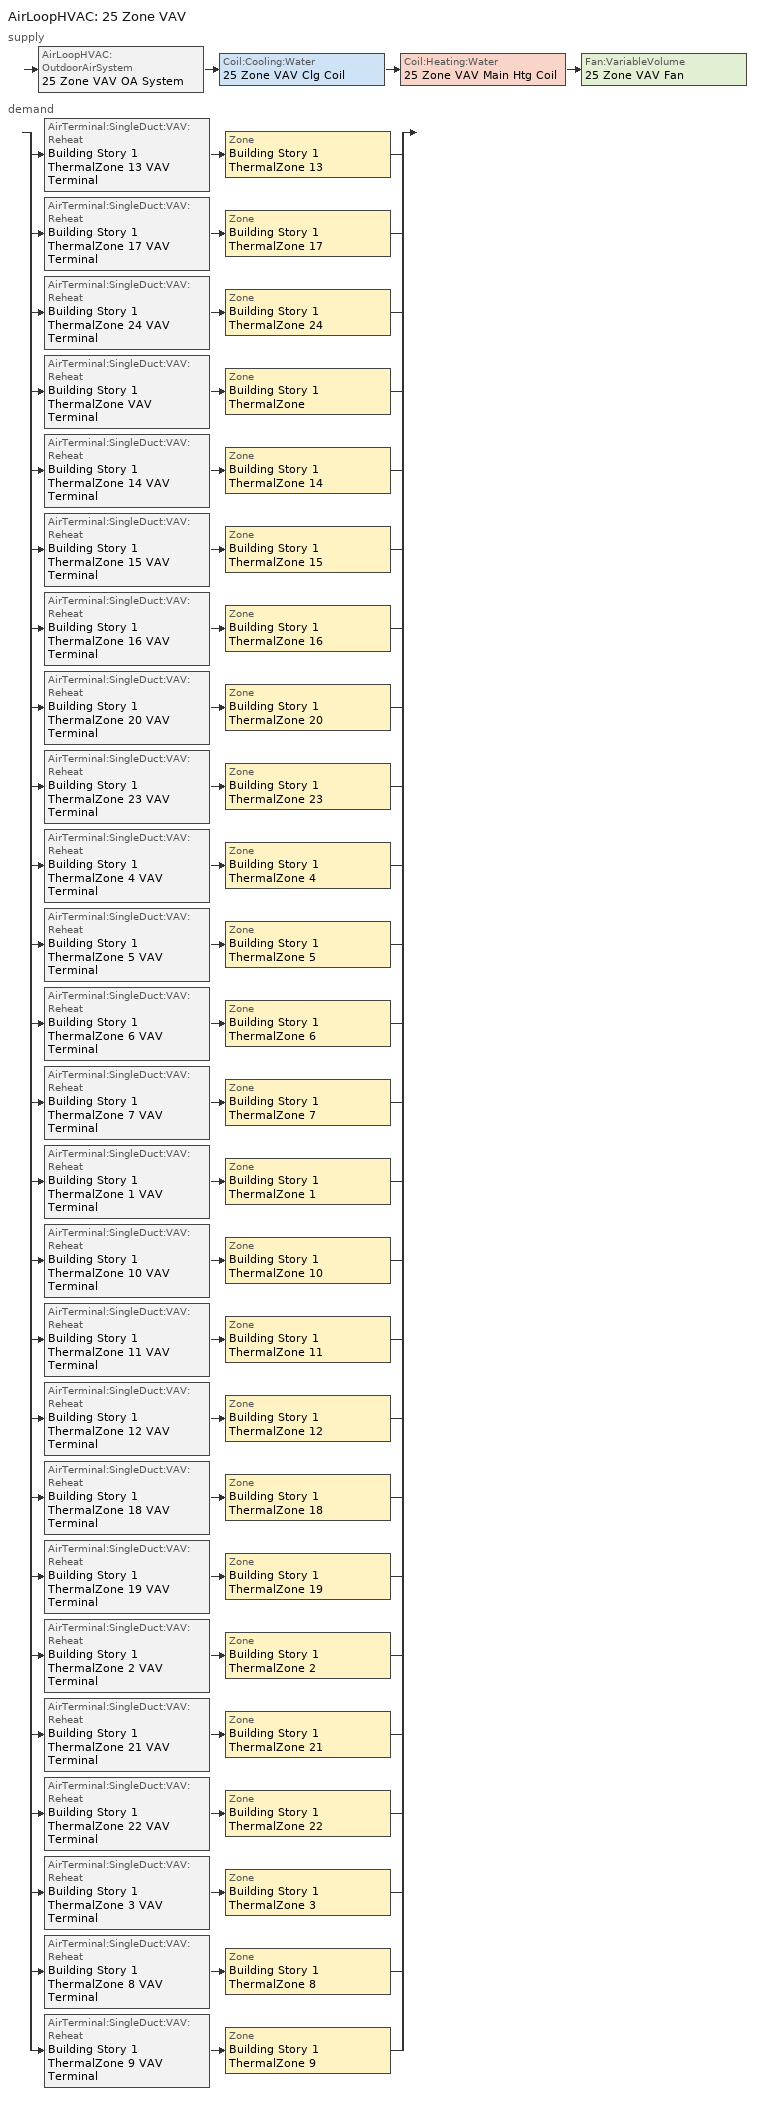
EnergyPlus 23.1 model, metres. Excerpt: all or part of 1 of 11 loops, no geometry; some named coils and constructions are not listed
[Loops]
AirLoopHVAC '25 Zone VAV'
 supply: AirLoopHVAC:OutdoorAirSystem '25 Zone VAV OA System' > Coil:Cooling:Water '25 Zone VAV Clg Coil' > Coil:Heating:Water '25 Zone VAV Main Htg Coil' > Fan:VariableVolume '25 Zone VAV Fan'
 demand: split
  | AirTerminal:SingleDuct:VAV:Reheat 'Building Story 1 ThermalZone 13 VAV Terminal' > Zone 'Building Story 1 ThermalZone 13'
  | AirTerminal:SingleDuct:VAV:Reheat 'Building Story 1 ThermalZone 17 VAV Terminal' > Zone 'Building Story 1 ThermalZone 17'
  | AirTerminal:SingleDuct:VAV:Reheat 'Building Story 1 ThermalZone 24 VAV Terminal' > Zone 'Building Story 1 ThermalZone 24'
  | AirTerminal:SingleDuct:VAV:Reheat 'Building Story 1 ThermalZone VAV Terminal' > Zone 'Building Story 1 ThermalZone'
  | AirTerminal:SingleDuct:VAV:Reheat 'Building Story 1 ThermalZone 14 VAV Terminal' > Zone 'Building Story 1 ThermalZone 14'
  | AirTerminal:SingleDuct:VAV:Reheat 'Building Story 1 ThermalZone 15 VAV Terminal' > Zone 'Building Story 1 ThermalZone 15'
  | AirTerminal:SingleDuct:VAV:Reheat 'Building Story 1 ThermalZone 16 VAV Terminal' > Zone 'Building Story 1 ThermalZone 16'
  | AirTerminal:SingleDuct:VAV:Reheat 'Building Story 1 ThermalZone 20 VAV Terminal' > Zone 'Building Story 1 ThermalZone 20'
  | AirTerminal:SingleDuct:VAV:Reheat 'Building Story 1 ThermalZone 23 VAV Terminal' > Zone 'Building Story 1 ThermalZone 23'
  | AirTerminal:SingleDuct:VAV:Reheat 'Building Story 1 ThermalZone 4 VAV Terminal' > Zone 'Building Story 1 ThermalZone 4'
  | AirTerminal:SingleDuct:VAV:Reheat 'Building Story 1 ThermalZone 5 VAV Terminal' > Zone 'Building Story 1 ThermalZone 5'
  | AirTerminal:SingleDuct:VAV:Reheat 'Building Story 1 ThermalZone 6 VAV Terminal' > Zone 'Building Story 1 ThermalZone 6'
  | AirTerminal:SingleDuct:VAV:Reheat 'Building Story 1 ThermalZone 7 VAV Terminal' > Zone 'Building Story 1 ThermalZone 7'
  | AirTerminal:SingleDuct:VAV:Reheat 'Building Story 1 ThermalZone 1 VAV Terminal' > Zone 'Building Story 1 ThermalZone 1'
  | AirTerminal:SingleDuct:VAV:Reheat 'Building Story 1 ThermalZone 10 VAV Terminal' > Zone 'Building Story 1 ThermalZone 10'
  | AirTerminal:SingleDuct:VAV:Reheat 'Building Story 1 ThermalZone 11 VAV Terminal' > Zone 'Building Story 1 ThermalZone 11'
  | AirTerminal:SingleDuct:VAV:Reheat 'Building Story 1 ThermalZone 12 VAV Terminal' > Zone 'Building Story 1 ThermalZone 12'
  | AirTerminal:SingleDuct:VAV:Reheat 'Building Story 1 ThermalZone 18 VAV Terminal' > Zone 'Building Story 1 ThermalZone 18'
  | AirTerminal:SingleDuct:VAV:Reheat 'Building Story 1 ThermalZone 19 VAV Terminal' > Zone 'Building Story 1 ThermalZone 19'
  | AirTerminal:SingleDuct:VAV:Reheat 'Building Story 1 ThermalZone 2 VAV Terminal' > Zone 'Building Story 1 ThermalZone 2'
  | AirTerminal:SingleDuct:VAV:Reheat 'Building Story 1 ThermalZone 21 VAV Terminal' > Zone 'Building Story 1 ThermalZone 21'
  | AirTerminal:SingleDuct:VAV:Reheat 'Building Story 1 ThermalZone 22 VAV Terminal' > Zone 'Building Story 1 ThermalZone 22'
  | AirTerminal:SingleDuct:VAV:Reheat 'Building Story 1 ThermalZone 3 VAV Terminal' > Zone 'Building Story 1 ThermalZone 3'
  | AirTerminal:SingleDuct:VAV:Reheat 'Building Story 1 ThermalZone 8 VAV Terminal' > Zone 'Building Story 1 ThermalZone 8'
  | AirTerminal:SingleDuct:VAV:Reheat 'Building Story 1 ThermalZone 9 VAV Terminal' > Zone 'Building Story 1 ThermalZone 9'
[InternalMass] Construction=InteriorFurnishings 1
Name | Zone or ZoneList | Space or SpaceList | Surface Area {m2}
Building Story 1 Space 9 SecondarySchool Lobby B  - Story Ground Mass | Building Story 1 ThermalZone 9 | Building Story 1 Space 9 | 4.24417
Building Story 1 Space 10 SecondarySchool Lobby B  - Story Ground Mass | Building Story 1 ThermalZone 10 | Building Story 1 Space 10 | 2.40757
Building Story 1 Space 12 SecondarySchool Lobby B  - Story Ground Mass | Building Story 1 ThermalZone 12 | Building Story 1 Space 12 | 7.55179
Building Story 1 Space 4 SecondarySchool Lobby B  - Story Ground Mass | Building Story 1 ThermalZone 4 | Building Story 1 Space 4 | 4.34623
Building Story 1 Space 14 SecondarySchool Lobby B  - Story Ground Mass | Building Story 1 ThermalZone 14 | Building Story 1 Space 14 | 12.7971
Building Story 1 Space 11 SecondarySchool Lobby B  - Story Ground Mass | Building Story 1 ThermalZone 11 | Building Story 1 Space 11 | 3.47932
Building Story 1 Space 18 SecondarySchool Lobby B  - Story Ground Mass | Building Story 1 ThermalZone 18 | Building Story 1 Space 18 | 1.57443
Building Story 1 Space 3 SecondarySchool Lobby B  - Story Ground Mass | Building Story 1 ThermalZone 3 | Building Story 1 Space 3 | 0.572867
Building Story 1 Space 21 SecondarySchool Lobby B  - Story Ground Mass | Building Story 1 ThermalZone 21 | Building Story 1 Space 21 | 0.827382
Building Story 1 Space 13 SecondarySchool Lobby B  - Story Ground Mass | Building Story 1 ThermalZone 13 | Building Story 1 Space 13 | 0.627083
Building Story 1 Space 2 SecondarySchool Lobby B  - Story Ground Mass | Building Story 1 ThermalZone 2 | Building Story 1 Space 2 | 5.56796
Building Story 1 Space 22 SecondarySchool Lobby B  - Story Ground Mass | Building Story 1 ThermalZone 22 | Building Story 1 Space 22 | 0.763796
Building Story 1 Space SecondarySchool Lobby C  - Story Ground Mass | Building Story 1 ThermalZone | Building Story 1 Space | 46.4458
Building Story 1 Space 5 SecondarySchool Lobby C  - Story Ground Mass | Building Story 1 ThermalZone 5 | Building Story 1 Space 5 | 0.0686977
Building Story 1 Space 6 SecondarySchool Lobby C  - Story Ground Mass | Building Story 1 ThermalZone 6 | Building Story 1 Space 6 | 0.493447
Building Story 1 Space 7 SecondarySchool Lobby C  - Story Ground Mass | Building Story 1 ThermalZone 7 | Building Story 1 Space 7 | 0.482602
Building Story 1 Space 8 SecondarySchool Lobby C  - Story Ground Mass | Building Story 1 ThermalZone 8 | Building Story 1 Space 8 | 0.154126
Building Story 1 Space 9 SecondarySchool Lobby C  - Story Ground Mass | Building Story 1 ThermalZone 9 | Building Story 1 Space 9 | 0.283317
Building Story 1 Space 10 SecondarySchool Lobby C  - Story Ground Mass | Building Story 1 ThermalZone 10 | Building Story 1 Space 10 | 0.160716
Building Story 1 Space 12 SecondarySchool Lobby C  - Story Ground Mass | Building Story 1 ThermalZone 12 | Building Story 1 Space 12 | 0.504115
Building Story 1 Space 4 SecondarySchool Lobby C  - Story Ground Mass | Building Story 1 ThermalZone 4 | Building Story 1 Space 4 | 0.29013
Building Story 1 Space 15 SecondarySchool Lobby C  - Story Ground Mass | Building Story 1 ThermalZone 15 | Building Story 1 Space 15 | 0.398733
Building Story 1 Space 17 SecondarySchool Lobby C  - Story Ground Mass | Building Story 1 ThermalZone 17 | Building Story 1 Space 17 | 0.373536
Building Story 1 Space 23 SecondarySchool Lobby C  - Story Ground Mass | Building Story 1 ThermalZone 23 | Building Story 1 Space 23 | 0.903
Building Story 1 Space 24 SecondarySchool Lobby C  - Story Ground Mass | Building Story 1 ThermalZone 24 | Building Story 1 Space 24 | 1.27772
Building Story 1 Space 1 SecondarySchool Lobby C  - Story Ground Mass | Building Story 1 ThermalZone 1 | Building Story 1 Space 1 | 0.0721033
Building Story 1 Space 16 SecondarySchool Lobby C  - Story Ground Mass | Building Story 1 ThermalZone 16 | Building Story 1 Space 16 | 0.114368
Building Story 1 Space 14 SecondarySchool Lobby C  - Story Ground Mass | Building Story 1 ThermalZone 14 | Building Story 1 Space 14 | 0.854264
Building Story 1 Space 11 SecondarySchool Lobby C  - Story Ground Mass | Building Story 1 ThermalZone 11 | Building Story 1 Space 11 | 0.23226
Building Story 1 Space 20 SecondarySchool Lobby C  - Story Ground Mass | Building Story 1 ThermalZone 20 | Building Story 1 Space 20 | 0.898332
Building Story 1 Space 19 SecondarySchool Lobby C  - Story Ground Mass | Building Story 1 ThermalZone 19 | Building Story 1 Space 19 | 0.0191758
Building Story 1 Space 18 SecondarySchool Lobby C  - Story Ground Mass | Building Story 1 ThermalZone 18 | Building Story 1 Space 18 | 0.1051
Building Story 1 Space 3 SecondarySchool Lobby C  - Story Ground Mass | Building Story 1 ThermalZone 3 | Building Story 1 Space 3 | 0.0382414
Building Story 1 Space 21 SecondarySchool Lobby C  - Story Ground Mass | Building Story 1 ThermalZone 21 | Building Story 1 Space 21 | 0.0552314
Building Story 1 Space 13 SecondarySchool Lobby C  - Story Ground Mass | Building Story 1 ThermalZone 13 | Building Story 1 Space 13 | 0.0418605
Building Story 1 Space 2 SecondarySchool Lobby C  - Story Ground Mass | Building Story 1 ThermalZone 2 | Building Story 1 Space 2 | 0.371686
Building Story 1 Space 22 SecondarySchool Lobby C  - Story Ground Mass | Building Story 1 ThermalZone 22 | Building Story 1 Space 22 | 0.0509867
Building Story 1 Space SecondarySchool Mechanical A  - Story Ground Mass | Building Story 1 ThermalZone | Building Story 1 Space | 75.7457
Building Story 1 Space 5 SecondarySchool Mechanical A  - Story Ground Mass | Building Story 1 ThermalZone 5 | Building Story 1 Space 5 | 0.112035
Building Story 1 Space 6 SecondarySchool Mechanical A  - Story Ground Mass | Building Story 1 ThermalZone 6 | Building Story 1 Space 6 | 0.804734
Building Story 1 Space 7 SecondarySchool Mechanical A  - Story Ground Mass | Building Story 1 ThermalZone 7 | Building Story 1 Space 7 | 0.787048
Building Story 1 Space 8 SecondarySchool Mechanical A  - Story Ground Mass | Building Story 1 ThermalZone 8 | Building Story 1 Space 8 | 0.251354
Building Story 1 Space 9 SecondarySchool Mechanical A  - Story Ground Mass | Building Story 1 ThermalZone 9 | Building Story 1 Space 9 | 0.462044
Building Story 1 Space 10 SecondarySchool Mechanical A  - Story Ground Mass | Building Story 1 ThermalZone 10 | Building Story 1 Space 10 | 0.262102
Building Story 1 Space 12 SecondarySchool Mechanical A  - Story Ground Mass | Building Story 1 ThermalZone 12 | Building Story 1 Space 12 | 0.822131
Building Story 1 Space 4 SecondarySchool Mechanical A  - Story Ground Mass | Building Story 1 ThermalZone 4 | Building Story 1 Space 4 | 0.473156
Building Story 1 Space 15 SecondarySchool Mechanical A  - Story Ground Mass | Building Story 1 ThermalZone 15 | Building Story 1 Space 15 | 0.65027
Building Story 1 Space 17 SecondarySchool Mechanical A  - Story Ground Mass | Building Story 1 ThermalZone 17 | Building Story 1 Space 17 | 0.609178
Building Story 1 Space 23 SecondarySchool Mechanical A  - Story Ground Mass | Building Story 1 ThermalZone 23 | Building Story 1 Space 23 | 1.47265
Building Story 1 Space 24 SecondarySchool Mechanical A  - Story Ground Mass | Building Story 1 ThermalZone 24 | Building Story 1 Space 24 | 2.08376
Building Story 1 Space 1 SecondarySchool Mechanical A  - Story Ground Mass | Building Story 1 ThermalZone 1 | Building Story 1 Space 1 | 0.117589
Building Story 1 Space 16 SecondarySchool Mechanical A  - Story Ground Mass | Building Story 1 ThermalZone 16 | Building Story 1 Space 16 | 0.186516
Building Story 1 Space 14 SecondarySchool Mechanical A  - Story Ground Mass | Building Story 1 ThermalZone 14 | Building Story 1 Space 14 | 1.39317
Building Story 1 Space 11 SecondarySchool Mechanical A  - Story Ground Mass | Building Story 1 ThermalZone 11 | Building Story 1 Space 11 | 0.378779
Building Story 1 Space 20 SecondarySchool Mechanical A  - Story Ground Mass | Building Story 1 ThermalZone 20 | Building Story 1 Space 20 | 1.46504
Building Story 1 Space 19 SecondarySchool Mechanical A  - Story Ground Mass | Building Story 1 ThermalZone 19 | Building Story 1 Space 19 | 0.0312727
Building Story 1 Space 18 SecondarySchool Mechanical A  - Story Ground Mass | Building Story 1 ThermalZone 18 | Building Story 1 Space 18 | 0.171401
Building Story 1 Space 3 SecondarySchool Mechanical A  - Story Ground Mass | Building Story 1 ThermalZone 3 | Building Story 1 Space 3 | 0.0623656
Building Story 1 Space 21 SecondarySchool Mechanical A  - Story Ground Mass | Building Story 1 ThermalZone 21 | Building Story 1 Space 21 | 0.0900736
Building Story 1 Space 13 SecondarySchool Mechanical A  - Story Ground Mass | Building Story 1 ThermalZone 13 | Building Story 1 Space 13 | 0.0682679
Building Story 1 Space 2 SecondarySchool Mechanical A  - Story Ground Mass | Building Story 1 ThermalZone 2 | Building Story 1 Space 2 | 0.60616
Building Story 1 Space 22 SecondarySchool Mechanical A  - Story Ground Mass | Building Story 1 ThermalZone 22 | Building Story 1 Space 22 | 0.0831512
Building Story 1 Space SecondarySchool Mechanical B  - Story Ground Mass | Building Story 1 ThermalZone | Building Story 1 Space | 1134.69
Building Story 1 Space 5 SecondarySchool Mechanical B  - Story Ground Mass | Building Story 1 ThermalZone 5 | Building Story 1 Space 5 | 1.67832
Building Story 1 Space 6 SecondarySchool Mechanical B  - Story Ground Mass | Building Story 1 ThermalZone 6 | Building Story 1 Space 6 | 12.0551
Building Story 1 Space 7 SecondarySchool Mechanical B  - Story Ground Mass | Building Story 1 ThermalZone 7 | Building Story 1 Space 7 | 11.7902
Building Story 1 Space 8 SecondarySchool Mechanical B  - Story Ground Mass | Building Story 1 ThermalZone 8 | Building Story 1 Space 8 | 3.76536
Building Story 1 Space 9 SecondarySchool Mechanical B  - Story Ground Mass | Building Story 1 ThermalZone 9 | Building Story 1 Space 9 | 6.92156
Building Story 1 Space 10 SecondarySchool Mechanical B  - Story Ground Mass | Building Story 1 ThermalZone 10 | Building Story 1 Space 10 | 3.92636
Building Story 1 Space 12 SecondarySchool Mechanical B  - Story Ground Mass | Building Story 1 ThermalZone 12 | Building Story 1 Space 12 | 12.3158
Building Story 1 Space 4 SecondarySchool Mechanical B  - Story Ground Mass | Building Story 1 ThermalZone 4 | Building Story 1 Space 4 | 7.08801
Building Story 1 Space 15 SecondarySchool Mechanical B  - Story Ground Mass | Building Story 1 ThermalZone 15 | Building Story 1 Space 15 | 9.74123
Building Story 1 Space 17 SecondarySchool Mechanical B  - Story Ground Mass | Building Story 1 ThermalZone 17 | Building Story 1 Space 17 | 9.12567
[ZoneControl:Thermostat] Temperature Difference Between Cutout And Setpoint {deltaC}=0
Name | Zone or ZoneList | Control Type Schedule | Control 1
Building Story 1 ThermalZone Thermostat | Building Story 1 ThermalZone | Building Story 1 ThermalZone Thermostat Schedule | Story Ground Blended Space Type Thermostat
Building Story 1 ThermalZone 1 Thermostat | Building Story 1 ThermalZone 1 | Building Story 1 ThermalZone 1 Thermostat Schedule | Story Ground Blended Space Type Thermostat 1
Building Story 1 ThermalZone 10 Thermostat | Building Story 1 ThermalZone 10 | Building Story 1 ThermalZone 10 Thermostat Schedule | Story Ground Blended Space Type Thermostat 2
Building Story 1 ThermalZone 11 Thermostat | Building Story 1 ThermalZone 11 | Building Story 1 ThermalZone 11 Thermostat Schedule | Story Ground Blended Space Type Thermostat 3
Building Story 1 ThermalZone 12 Thermostat | Building Story 1 ThermalZone 12 | Building Story 1 ThermalZone 12 Thermostat Schedule | Story Ground Blended Space Type Thermostat 4
Building Story 1 ThermalZone 13 Thermostat | Building Story 1 ThermalZone 13 | Building Story 1 ThermalZone 13 Thermostat Schedule | Story Ground Blended Space Type Thermostat 5
Building Story 1 ThermalZone 14 Thermostat | Building Story 1 ThermalZone 14 | Building Story 1 ThermalZone 14 Thermostat Schedule | Story Ground Blended Space Type Thermostat 6
Building Story 1 ThermalZone 15 Thermostat | Building Story 1 ThermalZone 15 | Building Story 1 ThermalZone 15 Thermostat Schedule | Story Ground Blended Space Type Thermostat 7
Building Story 1 ThermalZone 16 Thermostat | Building Story 1 ThermalZone 16 | Building Story 1 ThermalZone 16 Thermostat Schedule | Story Ground Blended Space Type Thermostat 8
Building Story 1 ThermalZone 17 Thermostat | Building Story 1 ThermalZone 17 | Building Story 1 ThermalZone 17 Thermostat Schedule | Story Ground Blended Space Type Thermostat 9
Building Story 1 ThermalZone 18 Thermostat | Building Story 1 ThermalZone 18 | Building Story 1 ThermalZone 18 Thermostat Schedule | Story Ground Blended Space Type Thermostat 10
Building Story 1 ThermalZone 19 Thermostat | Building Story 1 ThermalZone 19 | Building Story 1 ThermalZone 19 Thermostat Schedule | Story Ground Blended Space Type Thermostat 11
Building Story 1 ThermalZone 2 Thermostat | Building Story 1 ThermalZone 2 | Building Story 1 ThermalZone 2 Thermostat Schedule | Story Ground Blended Space Type Thermostat 12
Building Story 1 ThermalZone 20 Thermostat | Building Story 1 ThermalZone 20 | Building Story 1 ThermalZone 20 Thermostat Schedule | Story Ground Blended Space Type Thermostat 13
Building Story 1 ThermalZone 21 Thermostat | Building Story 1 ThermalZone 21 | Building Story 1 ThermalZone 21 Thermostat Schedule | Story Ground Blended Space Type Thermostat 14
Building Story 1 ThermalZone 22 Thermostat | Building Story 1 ThermalZone 22 | Building Story 1 ThermalZone 22 Thermostat Schedule | Story Ground Blended Space Type Thermostat 15
Building Story 1 ThermalZone 23 Thermostat | Building Story 1 ThermalZone 23 | Building Story 1 ThermalZone 23 Thermostat Schedule | Story Ground Blended Space Type Thermostat 16
Building Story 1 ThermalZone 24 Thermostat | Building Story 1 ThermalZone 24 | Building Story 1 ThermalZone 24 Thermostat Schedule | Story Ground Blended Space Type Thermostat 17
Building Story 1 ThermalZone 3 Thermostat | Building Story 1 ThermalZone 3 | Building Story 1 ThermalZone 3 Thermostat Schedule | Story Ground Blended Space Type Thermostat 18
Building Story 1 ThermalZone 4 Thermostat | Building Story 1 ThermalZone 4 | Building Story 1 ThermalZone 4 Thermostat Schedule | Story Ground Blended Space Type Thermostat 19
Building Story 1 ThermalZone 5 Thermostat | Building Story 1 ThermalZone 5 | Building Story 1 ThermalZone 5 Thermostat Schedule | Story Ground Blended Space Type Thermostat 20
Building Story 1 ThermalZone 6 Thermostat | Building Story 1 ThermalZone 6 | Building Story 1 ThermalZone 6 Thermostat Schedule | Story Ground Blended Space Type Thermostat 21
Building Story 1 ThermalZone 7 Thermostat | Building Story 1 ThermalZone 7 | Building Story 1 ThermalZone 7 Thermostat Schedule | Story Ground Blended Space Type Thermostat 22
Building Story 1 ThermalZone 8 Thermostat | Building Story 1 ThermalZone 8 | Building Story 1 ThermalZone 8 Thermostat Schedule | Story Ground Blended Space Type Thermostat 23
Building Story 1 ThermalZone 9 Thermostat | Building Story 1 ThermalZone 9 | Building Story 1 ThermalZone 9 Thermostat Schedule | Story Ground Blended Space Type Thermostat 24
[ThermostatSetpoint:DualSetpoint] Heating Setpoint Temperature Schedule=SchoolSecondary HTGSETP_SCH_PSZ_AC; Cooling Setpoint Temperature Schedule=SchoolSecondary CLGSETP_SCH_NO_SETBACK
Story Ground Blended Space Type Thermostat; Story Ground Blended Space Type Thermostat 1; Story Ground Blended Space Type Thermostat 2; Story Ground Blended Space Type Thermostat 3; Story Ground Blended Space Type Thermostat 4; Story Ground Blended Space Type Thermostat 5; Story Ground Blended Space Type Thermostat 6; Story Ground Blended Space Type Thermostat 7; Story Ground Blended Space Type Thermostat 8; Story Ground Blended Space Type Thermostat 9; Story Ground Blended Space Type Thermostat 10; Story Ground Blended Space Type Thermostat 11; Story Ground Blended Space Type Thermostat 12; Story Ground Blended Space Type Thermostat 13; Story Ground Blended Space Type Thermostat 14; Story Ground Blended Space Type Thermostat 15; Story Ground Blended Space Type Thermostat 16; Story Ground Blended Space Type Thermostat 17; Story Ground Blended Space Type Thermostat 18; Story Ground Blended Space Type Thermostat 19; Story Ground Blended Space Type Thermostat 20; Story Ground Blended Space Type Thermostat 21; Story Ground Blended Space Type Thermostat 22; Story Ground Blended Space Type Thermostat 23; Story Ground Blended Space Type Thermostat 24
[AirTerminal:SingleDuct:VAV:Reheat] Availability Schedule=Always On Discrete; Maximum Air Flow Rate {m3/s}=Autosize; Zone Minimum Air Flow Input Method=Constant; Constant Minimum Air Flow Fraction=0.853616; Fixed Minimum Air Flow Rate {m3/s}=0; Maximum Hot Water or Steam Flow Rate {m3/s}=Autosize; Minimum Hot Water or Steam Flow Rate {m3/s}=0; Convergence Tolerance=0.001; Damper Heating Action=ReverseWithLimits; Maximum Flow per Zone Floor Area During Reheat {m3/s-m2}=Autocalculate; Maximum Flow Fraction During Reheat=0.5; Maximum Reheat Air Temperature {C}=40
Name | Reheat Coil
Building Story 1 ThermalZone VAV Terminal | Building Story 1 ThermalZone Reheat Coil
Building Story 1 ThermalZone 1 VAV Terminal | Building Story 1 ThermalZone 1 Reheat Coil
Building Story 1 ThermalZone 10 VAV Terminal | Building Story 1 ThermalZone 10 Reheat Coil
Building Story 1 ThermalZone 11 VAV Terminal | Building Story 1 ThermalZone 11 Reheat Coil
Building Story 1 ThermalZone 12 VAV Terminal | Building Story 1 ThermalZone 12 Reheat Coil
Building Story 1 ThermalZone 13 VAV Terminal | Building Story 1 ThermalZone 13 Reheat Coil
Building Story 1 ThermalZone 14 VAV Terminal | Building Story 1 ThermalZone 14 Reheat Coil
Building Story 1 ThermalZone 15 VAV Terminal | Building Story 1 ThermalZone 15 Reheat Coil
Building Story 1 ThermalZone 16 VAV Terminal | Building Story 1 ThermalZone 16 Reheat Coil
Building Story 1 ThermalZone 17 VAV Terminal | Building Story 1 ThermalZone 17 Reheat Coil
Building Story 1 ThermalZone 18 VAV Terminal | Building Story 1 ThermalZone 18 Reheat Coil
Building Story 1 ThermalZone 19 VAV Terminal | Building Story 1 ThermalZone 19 Reheat Coil
Building Story 1 ThermalZone 2 VAV Terminal | Building Story 1 ThermalZone 2 Reheat Coil
Building Story 1 ThermalZone 20 VAV Terminal | Building Story 1 ThermalZone 20 Reheat Coil
Building Story 1 ThermalZone 21 VAV Terminal | Building Story 1 ThermalZone 21 Reheat Coil
Building Story 1 ThermalZone 22 VAV Terminal | Building Story 1 ThermalZone 22 Reheat Coil
Building Story 1 ThermalZone 23 VAV Terminal | Building Story 1 ThermalZone 23 Reheat Coil
Building Story 1 ThermalZone 24 VAV Terminal | Building Story 1 ThermalZone 24 Reheat Coil
Building Story 1 ThermalZone 3 VAV Terminal | Building Story 1 ThermalZone 3 Reheat Coil
Building Story 1 ThermalZone 4 VAV Terminal | Building Story 1 ThermalZone 4 Reheat Coil
Building Story 1 ThermalZone 5 VAV Terminal | Building Story 1 ThermalZone 5 Reheat Coil
Building Story 1 ThermalZone 6 VAV Terminal | Building Story 1 ThermalZone 6 Reheat Coil
Building Story 1 ThermalZone 7 VAV Terminal | Building Story 1 ThermalZone 7 Reheat Coil
Building Story 1 ThermalZone 8 VAV Terminal | Building Story 1 ThermalZone 8 Reheat Coil
Building Story 1 ThermalZone 9 VAV Terminal | Building Story 1 ThermalZone 9 Reheat Coil
[Coil:Heating:Water]
25 Zone VAV Main Htg Coil: Availability Schedule=Always On Discrete; U-Factor Times Area Value {W/K}=Autosize; Maximum Water Flow Rate {m3/s}=Autosize; Performance Input Method=UFactorTimesAreaAndDesignWaterFlowRate; Rated Capacity {W}=Autosize; Rated Inlet Water Temperature {C}=82.2222; Rated Inlet Air Temperature {C}=7.22222; Rated Outlet Water Temperature {C}=71.1111; Rated Outlet Air Temperature {C}=12.7778; Rated Ratio for Air and Water Convection=0.5
[Zone equipment]
Building Story 1 ThermalZone: Building Story 1 ThermalZone VAV Terminal
Building Story 1 ThermalZone 1: Building Story 1 ThermalZone 1 VAV Terminal
Building Story 1 ThermalZone 10: Building Story 1 ThermalZone 10 VAV Terminal
Building Story 1 ThermalZone 11: Building Story 1 ThermalZone 11 VAV Terminal
Building Story 1 ThermalZone 12: Building Story 1 ThermalZone 12 VAV Terminal
Building Story 1 ThermalZone 13: Building Story 1 ThermalZone 13 VAV Terminal
Building Story 1 ThermalZone 14: Building Story 1 ThermalZone 14 VAV Terminal
Building Story 1 ThermalZone 15: Building Story 1 ThermalZone 15 VAV Terminal
Building Story 1 ThermalZone 16: Building Story 1 ThermalZone 16 VAV Terminal
Building Story 1 ThermalZone 17: Building Story 1 ThermalZone 17 VAV Terminal
Building Story 1 ThermalZone 18: Building Story 1 ThermalZone 18 VAV Terminal
Building Story 1 ThermalZone 19: Building Story 1 ThermalZone 19 VAV Terminal
Building Story 1 ThermalZone 2: Building Story 1 ThermalZone 2 VAV Terminal
Building Story 1 ThermalZone 20: Building Story 1 ThermalZone 20 VAV Terminal
Building Story 1 ThermalZone 21: Building Story 1 ThermalZone 21 VAV Terminal
Building Story 1 ThermalZone 22: Building Story 1 ThermalZone 22 VAV Terminal
Building Story 1 ThermalZone 23: Building Story 1 ThermalZone 23 VAV Terminal
Building Story 1 ThermalZone 24: Building Story 1 ThermalZone 24 VAV Terminal
Building Story 1 ThermalZone 3: Building Story 1 ThermalZone 3 VAV Terminal
Building Story 1 ThermalZone 4: Building Story 1 ThermalZone 4 VAV Terminal
Building Story 1 ThermalZone 5: Building Story 1 ThermalZone 5 VAV Terminal
Building Story 1 ThermalZone 6: Building Story 1 ThermalZone 6 VAV Terminal
Building Story 1 ThermalZone 7: Building Story 1 ThermalZone 7 VAV Terminal
Building Story 1 ThermalZone 8: Building Story 1 ThermalZone 8 VAV Terminal
Building Story 1 ThermalZone 9: Building Story 1 ThermalZone 9 VAV Terminal
[Sizing:Zone] Zone Cooling Design Supply Air Temperature Input Method=SupplyAirTemperature; Zone Cooling Design Supply Air Temperature {C}=12.7778; Zone Cooling Design Supply Air Temperature Difference {deltaC}=11.11; Zone Heating Design Supply Air Temperature Input Method=SupplyAirTemperature; Zone Heating Design Supply Air Temperature {C}=40; Zone Heating Design Supply Air Temperature Difference {deltaC}=11.11; Zone Cooling Design Supply Air Humidity Ratio {kgWater/kgDryAir}=0.0085; Zone Heating Design Supply Air Humidity Ratio {kgWater/kgDryAir}=0.008; Cooling Design Air Flow Method=DesignDayWithLimit; Cooling Design Air Flow Rate {m3/s}=0; Cooling Minimum Air Flow per Zone Floor Area {m3/s-m2}=0.000762; Cooling Minimum Air Flow {m3/s}=0; Cooling Minimum Air Flow Fraction=0; Heating Design Air Flow Method=DesignDay; Heating Design Air Flow Rate {m3/s}=0; Heating Maximum Air Flow per Zone Floor Area {m3/s-m2}=0.002032; Heating Maximum Air Flow {m3/s}=0.141576; Heating Maximum Air Flow Fraction=0.3; Account for Dedicated Outdoor Air System=No; Zone Load Sizing Method=Sensible Load Only No Latent Load; Zone Latent Cooling Design Supply Air Humidity Ratio Input Method=HumidityRatioDifference; Zone Cooling Design Supply Air Humidity Ratio Difference {kgWater/kgDryAir}=0.005; Zone Latent Heating Design Supply Air Humidity Ratio Input Method=HumidityRatioDifference; Zone Humidification Design Supply Air Humidity Ratio Difference {kgWater/kgDryAir}=0.005
Name | Design Specification Outdoor Air Object | Design Specification Zone Air Distribution Object
Building Story 1 ThermalZone | Building Story 1 ThermalZone DSOA Space List | Building Story 1 ThermalZone Design Spec Zone Air Dist
Building Story 1 ThermalZone 1 | Building Story 1 ThermalZone 1 DSOA Space List | Building Story 1 ThermalZone 1 Design Spec Zone Air Dist
Building Story 1 ThermalZone 10 | Building Story 1 ThermalZone 10 DSOA Space List | Building Story 1 ThermalZone 10 Design Spec Zone Air Dist
Building Story 1 ThermalZone 11 | Building Story 1 ThermalZone 11 DSOA Space List | Building Story 1 ThermalZone 11 Design Spec Zone Air Dist
Building Story 1 ThermalZone 12 | Building Story 1 ThermalZone 12 DSOA Space List | Building Story 1 ThermalZone 12 Design Spec Zone Air Dist
Building Story 1 ThermalZone 13 | Building Story 1 ThermalZone 13 DSOA Space List | Building Story 1 ThermalZone 13 Design Spec Zone Air Dist
Building Story 1 ThermalZone 14 | Building Story 1 ThermalZone 14 DSOA Space List | Building Story 1 ThermalZone 14 Design Spec Zone Air Dist
Building Story 1 ThermalZone 15 | Building Story 1 ThermalZone 15 DSOA Space List | Building Story 1 ThermalZone 15 Design Spec Zone Air Dist
Building Story 1 ThermalZone 16 | Building Story 1 ThermalZone 16 DSOA Space List | Building Story 1 ThermalZone 16 Design Spec Zone Air Dist
Building Story 1 ThermalZone 17 | Building Story 1 ThermalZone 17 DSOA Space List | Building Story 1 ThermalZone 17 Design Spec Zone Air Dist
Building Story 1 ThermalZone 18 | Building Story 1 ThermalZone 18 DSOA Space List | Building Story 1 ThermalZone 18 Design Spec Zone Air Dist
Building Story 1 ThermalZone 19 | Building Story 1 ThermalZone 19 DSOA Space List | Building Story 1 ThermalZone 19 Design Spec Zone Air Dist
Building Story 1 ThermalZone 2 | Building Story 1 ThermalZone 2 DSOA Space List | Building Story 1 ThermalZone 2 Design Spec Zone Air Dist
Building Story 1 ThermalZone 20 | Building Story 1 ThermalZone 20 DSOA Space List | Building Story 1 ThermalZone 20 Design Spec Zone Air Dist
Building Story 1 ThermalZone 21 | Building Story 1 ThermalZone 21 DSOA Space List | Building Story 1 ThermalZone 21 Design Spec Zone Air Dist
Building Story 1 ThermalZone 22 | Building Story 1 ThermalZone 22 DSOA Space List | Building Story 1 ThermalZone 22 Design Spec Zone Air Dist
Building Story 1 ThermalZone 23 | Building Story 1 ThermalZone 23 DSOA Space List | Building Story 1 ThermalZone 23 Design Spec Zone Air Dist
Building Story 1 ThermalZone 24 | Building Story 1 ThermalZone 24 DSOA Space List | Building Story 1 ThermalZone 24 Design Spec Zone Air Dist
Building Story 1 ThermalZone 3 | Building Story 1 ThermalZone 3 DSOA Space List | Building Story 1 ThermalZone 3 Design Spec Zone Air Dist
Building Story 1 ThermalZone 4 | Building Story 1 ThermalZone 4 DSOA Space List | Building Story 1 ThermalZone 4 Design Spec Zone Air Dist
Building Story 1 ThermalZone 5 | Building Story 1 ThermalZone 5 DSOA Space List | Building Story 1 ThermalZone 5 Design Spec Zone Air Dist
Building Story 1 ThermalZone 6 | Building Story 1 ThermalZone 6 DSOA Space List | Building Story 1 ThermalZone 6 Design Spec Zone Air Dist
Building Story 1 ThermalZone 7 | Building Story 1 ThermalZone 7 DSOA Space List | Building Story 1 ThermalZone 7 Design Spec Zone Air Dist
Building Story 1 ThermalZone 8 | Building Story 1 ThermalZone 8 DSOA Space List | Building Story 1 ThermalZone 8 Design Spec Zone Air Dist
Building Story 1 ThermalZone 9 | Building Story 1 ThermalZone 9 DSOA Space List | Building Story 1 ThermalZone 9 Design Spec Zone Air Dist
[DesignSpecification:ZoneAirDistribution] Minimum Zone Ventilation Efficiency=0.6
Building Story 1 ThermalZone Design Spec Zone Air Dist; Building Story 1 ThermalZone 1 Design Spec Zone Air Dist; Building Story 1 ThermalZone 10 Design Spec Zone Air Dist; Building Story 1 ThermalZone 11 Design Spec Zone Air Dist; Building Story 1 ThermalZone 12 Design Spec Zone Air Dist; Building Story 1 ThermalZone 13 Design Spec Zone Air Dist; Building Story 1 ThermalZone 14 Design Spec Zone Air Dist; Building Story 1 ThermalZone 15 Design Spec Zone Air Dist; Building Story 1 ThermalZone 16 Design Spec Zone Air Dist; Building Story 1 ThermalZone 17 Design Spec Zone Air Dist; Building Story 1 ThermalZone 18 Design Spec Zone Air Dist; Building Story 1 ThermalZone 19 Design Spec Zone Air Dist; Building Story 1 ThermalZone 2 Design Spec Zone Air Dist; Building Story 1 ThermalZone 20 Design Spec Zone Air Dist; Building Story 1 ThermalZone 21 Design Spec Zone Air Dist; Building Story 1 ThermalZone 22 Design Spec Zone Air Dist; Building Story 1 ThermalZone 23 Design Spec Zone Air Dist; Building Story 1 ThermalZone 24 Design Spec Zone Air Dist; Building Story 1 ThermalZone 3 Design Spec Zone Air Dist; Building Story 1 ThermalZone 4 Design Spec Zone Air Dist; Building Story 1 ThermalZone 5 Design Spec Zone Air Dist; Building Story 1 ThermalZone 6 Design Spec Zone Air Dist; Building Story 1 ThermalZone 7 Design Spec Zone Air Dist; Building Story 1 ThermalZone 8 Design Spec Zone Air Dist; Building Story 1 ThermalZone 9 Design Spec Zone Air Dist
[Controller:MechanicalVentilation]
25 Zone VAV Vent Controller: Availability Schedule=25 Zone VAV Occ Sch; Demand Controlled Ventilation=Yes; System Outdoor Air Method=ZoneSum; Zone or ZoneList 1=Building Story 1 ThermalZone; Design Specification Outdoor Air Object Name 1=Blended OA; Design Specification Zone Air Distribution Object Name 1=Building Story 1 ThermalZone Design Spec Zone Air Dist; Zone or ZoneList 2=Building Story 1 ThermalZone 1; Design Specification Outdoor Air Object Name 2=Blended OA to per-area; Design Specification Zone Air Distribution Object Name 2=Building Story 1 ThermalZone 1 Design Spec Zone Air Dist; Zone or ZoneList 3=Building Story 1 ThermalZone 10; Design Specification Outdoor Air Object Name 3=Blended OA to per-area; Design Specification Zone Air Distribution Object Name 3=Building Story 1 ThermalZone 10 Design Spec Zone Air Dist; Zone or ZoneList 4=Building Story 1 ThermalZone 11; Design Specification Outdoor Air Object Name 4=Blended OA to per-area; Design Specification Zone Air Distribution Object Name 4=Building Story 1 ThermalZone 11 Design Spec Zone Air Dist; Zone or ZoneList 5=Building Story 1 ThermalZone 12; Design Specification Outdoor Air Object Name 5=Blended OA; Design Specification Zone Air Distribution Object Name 5=Building Story 1 ThermalZone 12 Design Spec Zone Air Dist; Zone or ZoneList 6=Building Story 1 ThermalZone 13; Design Specification Outdoor Air Object Name 6=Blended OA to per-area; Design Specification Zone Air Distribution Object Name 6=Building Story 1 ThermalZone 13 Design Spec Zone Air Dist; Zone or ZoneList 7=Building Story 1 ThermalZone 14; Design Specification Outdoor Air Object Name 7=Blended OA; Design Specification Zone Air Distribution Object Name 7=Building Story 1 ThermalZone 14 Design Spec Zone Air Dist; Zone or ZoneList 8=Building Story 1 ThermalZone 15; Design Specification Outdoor Air Object Name 8=Blended OA; Design Specification Zone Air Distribution Object Name 8=Building Story 1 ThermalZone 15 Design Spec Zone Air Dist; Zone or ZoneList 9=Building Story 1 ThermalZone 16; Design Specification Outdoor Air Object Name 9=Blended OA to per-area; Design Specification Zone Air Distribution Object Name 9=Building Story 1 ThermalZone 16 Design Spec Zone Air Dist; Zone or ZoneList 10=Building Story 1 ThermalZone 17; Design Specification Outdoor Air Object Name 10=Blended OA; Design Specification Zone Air Distribution Object Name 10=Building Story 1 ThermalZone 17 Design Spec Zone Air Dist; Zone or ZoneList 11=Building Story 1 ThermalZone 18; Design Specification Outdoor Air Object Name 11=Blended OA to per-area; Design Specification Zone Air Distribution Object Name 11=Building Story 1 ThermalZone 18 Design Spec Zone Air Dist; Zone or ZoneList 12=Building Story 1 ThermalZone 19; Design Specification Outdoor Air Object Name 12=Blended OA to per-area; Design Specification Zone Air Distribution Object Name 12=Building Story 1 ThermalZone 19 Design Spec Zone Air Dist; Zone or ZoneList 13=Building Story 1 ThermalZone 2; Design Specification Outdoor Air Object Name 13=Blended OA; Design Specification Zone Air Distribution Object Name 13=Building Story 1 ThermalZone 2 Design Spec Zone Air Dist; Zone or ZoneList 14=Building Story 1 ThermalZone 20; Design Specification Outdoor Air Object Name 14=Blended OA; Design Specification Zone Air Distribution Object Name 14=Building Story 1 ThermalZone 20 Design Spec Zone Air Dist; Zone or ZoneList 15=Building Story 1 ThermalZone 21; Design Specification Outdoor Air Object Name 15=Blended OA to per-area; Design Specification Zone Air Distribution Object Name 15=Building Story 1 ThermalZone 21 Design Spec Zone Air Dist; Zone or ZoneList 16=Building Story 1 ThermalZone 22; Design Specification Outdoor Air Object Name 16=Blended OA to per-area; Design Specification Zone Air Distribution Object Name 16=Building Story 1 ThermalZone 22 Design Spec Zone Air Dist; Zone or ZoneList 17=Building Story 1 ThermalZone 23; Design Specification Outdoor Air Object Name 17=Blended OA; Design Specification Zone Air Distribution Object Name 17=Building Story 1 ThermalZone 23 Design Spec Zone Air Dist; Zone or ZoneList 18=Building Story 1 ThermalZone 24; Design Specification Outdoor Air Object Name 18=Blended OA; Design Specification Zone Air Distribution Object Name 18=Building Story 1 ThermalZone 24 Design Spec Zone Air Dist; Zone or ZoneList 19=Building Story 1 ThermalZone 3; Design Specification Outdoor Air Object Name 19=Blended OA to per-area; Design Specification Zone Air Distribution Object Name 19=Building Story 1 ThermalZone 3 Design Spec Zone Air Dist; Zone or ZoneList 20=Building Story 1 ThermalZone 4; Design Specification Outdoor Air Object Name 20=Blended OA; Design Specification Zone Air Distribution Object Name 20=Building Story 1 ThermalZone 4 Design Spec Zone Air Dist; Zone or ZoneList 21=Building Story 1 ThermalZone 5; Design Specification Outdoor Air Object Name 21=Blended OA to per-area; Design Specification Zone Air Distribution Object Name 21=Building Story 1 ThermalZone 5 Design Spec Zone Air Dist; Zone or ZoneList 22=Building Story 1 ThermalZone 6; Design Specification Outdoor Air Object Name 22=Blended OA; Design Specification Zone Air Distribution Object Name 22=Building Story 1 ThermalZone 6 Design Spec Zone Air Dist; Zone or ZoneList 23=Building Story 1 ThermalZone 7; Design Specification Outdoor Air Object Name 23=Blended OA; Design Specification Zone Air Distribution Object Name 23=Building Story 1 ThermalZone 7 Design Spec Zone Air Dist; Zone or ZoneList 24=Building Story 1 ThermalZone 8; Design Specification Outdoor Air Object Name 24=Blended OA to per-area; Design Specification Zone Air Distribution Object Name 24=Building Story 1 ThermalZone 8 Design Spec Zone Air Dist; Zone or ZoneList 25=Building Story 1 ThermalZone 9; Design Specification Outdoor Air Object Name 25=Blended OA; Design Specification Zone Air Distribution Object Name 25=Building Story 1 ThermalZone 9 Design Spec Zone Air Dist
[DesignSpecification:OutdoorAir] Outdoor Air Method=Sum; Outdoor Air Flow per Zone {m3/s}=0; Outdoor Air Flow Air Changes per Hour {1/hr}=0
Name | Outdoor Air Flow per Person {m3/s-person} | Outdoor Air Flow per Zone Floor Area {m3/s-m2}
Blended OA | 0.00256079 | 0.000687897
Blended OA to per-area | 0 | 0.00173243
[DesignSpecification:OutdoorAir:SpaceList]
Name | Space 1 | Space 1 Design Specification Outdoor Air Object
Building Story 1 ThermalZone DSOA Space List | Building Story 1 Space | Blended OA
Building Story 1 ThermalZone 1 DSOA Space List | Building Story 1 Space 1 | Blended OA to per-area
Building Story 1 ThermalZone 10 DSOA Space List | Building Story 1 Space 10 | Blended OA to per-area
Building Story 1 ThermalZone 11 DSOA Space List | Building Story 1 Space 11 | Blended OA to per-area
Building Story 1 ThermalZone 12 DSOA Space List | Building Story 1 Space 12 | Blended OA
Building Story 1 ThermalZone 13 DSOA Space List | Building Story 1 Space 13 | Blended OA to per-area
Building Story 1 ThermalZone 14 DSOA Space List | Building Story 1 Space 14 | Blended OA
Building Story 1 ThermalZone 15 DSOA Space List | Building Story 1 Space 15 | Blended OA
Building Story 1 ThermalZone 16 DSOA Space List | Building Story 1 Space 16 | Blended OA to per-area
Building Story 1 ThermalZone 17 DSOA Space List | Building Story 1 Space 17 | Blended OA
Building Story 1 ThermalZone 18 DSOA Space List | Building Story 1 Space 18 | Blended OA to per-area
Building Story 1 ThermalZone 19 DSOA Space List | Building Story 1 Space 19 | Blended OA to per-area
Building Story 1 ThermalZone 2 DSOA Space List | Building Story 1 Space 2 | Blended OA
Building Story 1 ThermalZone 20 DSOA Space List | Building Story 1 Space 20 | Blended OA
Building Story 1 ThermalZone 21 DSOA Space List | Building Story 1 Space 21 | Blended OA to per-area
Building Story 1 ThermalZone 22 DSOA Space List | Building Story 1 Space 22 | Blended OA to per-area
Building Story 1 ThermalZone 23 DSOA Space List | Building Story 1 Space 23 | Blended OA
Building Story 1 ThermalZone 24 DSOA Space List | Building Story 1 Space 24 | Blended OA
Building Story 1 ThermalZone 3 DSOA Space List | Building Story 1 Space 3 | Blended OA to per-area
Building Story 1 ThermalZone 4 DSOA Space List | Building Story 1 Space 4 | Blended OA
Building Story 1 ThermalZone 5 DSOA Space List | Building Story 1 Space 5 | Blended OA to per-area
Building Story 1 ThermalZone 6 DSOA Space List | Building Story 1 Space 6 | Blended OA
Building Story 1 ThermalZone 7 DSOA Space List | Building Story 1 Space 7 | Blended OA
Building Story 1 ThermalZone 8 DSOA Space List | Building Story 1 Space 8 | Blended OA to per-area
Building Story 1 ThermalZone 9 DSOA Space List | Building Story 1 Space 9 | Blended OA
[AirLoopHVAC]
25 Zone VAV: Design Supply Air Flow Rate {m3/s}=AutoSize; Design Return Air Flow Fraction of Supply Air Flow=1
[Sizing:System]
25 Zone VAV: Type of Load to Size On=Sensible; Design Outdoor Air Flow Rate {m3/s}=26.1036; Central Heating Maximum System Air Flow Ratio=0.3; Preheat Design Temperature {C}=7.22222; Preheat Design Humidity Ratio {kgWater/kgDryAir}=0.008; Precool Design Temperature {C}=12.7778; Precool Design Humidity Ratio {kgWater/kgDryAir}=0.008; Central Cooling Design Supply Air Temperature {C}=12.7778; Central Heating Design Supply Air Temperature {C}=12.7778; Type of Zone Sum to Use=Coincident; 100% Outdoor Air in Cooling=No; 100% Outdoor Air in Heating=No; Central Cooling Design Supply Air Humidity Ratio {kgWater/kgDryAir}=0.0085; Central Heating Design Supply Air Humidity Ratio {kgWater/kgDryAir}=0.008; Cooling Supply Air Flow Rate Method=DesignDay; Cooling Supply Air Flow Rate {m3/s}=0; Cooling Supply Air Flow Rate Per Floor Area {m3/s-m2}=0.00996765; Cooling Fraction of Autosized Cooling Supply Air Flow Rate=1; Cooling Supply Air Flow Rate Per Unit Cooling Capacity {m3/s-W}=3.94755e-05; Heating Supply Air Flow Rate Method=DesignDay; Heating Supply Air Flow Rate {m3/s}=0; Heating Supply Air Flow Rate Per Floor Area {m3/s-m2}=0.00996765; Heating Fraction of Autosized Heating Supply Air Flow Rate=1; Heating Fraction of Autosized Cooling Supply Air Flow Rate=1; Heating Supply Air Flow Rate Per Unit Heating Capacity {m3/s-W}=3.15882e-05; System Outdoor Air Method=ZoneSum; Zone Maximum Outdoor Air Fraction=1; Cooling Design Capacity Method=CoolingDesignCapacity; Cooling Design Capacity {W}=Autosize; Cooling Design Capacity Per Floor Area {W/m2}=234.7; Fraction of Autosized Cooling Design Capacity=1; Heating Design Capacity Method=HeatingDesignCapacity; Heating Design Capacity {W}=Autosize; Heating Design Capacity Per Floor Area {W/m2}=157; Fraction of Autosized Heating Design Capacity=1; Central Cooling Capacity Control Method=OnOff; Occupant Diversity=Autosize
[Controller:WaterCoil] Control Variable=Temperature; Actuator Variable=Flow; Maximum Actuated Flow {m3/s}=Autosize; Minimum Actuated Flow {m3/s}=0
Name | Action | Controller Convergence Tolerance {deltaC}
25 Zone VAV Clg Coil Controller | Reverse | Autosize
25 Zone VAV Main Htg Coil Controller | Normal | 0.0001
[Controller:OutdoorAir]
25 Zone VAV OA Controller: Minimum Outdoor Air Flow Rate {m3/s}=0; Maximum Outdoor Air Flow Rate {m3/s}=Autosize; Economizer Control Type=DifferentialDryBulb; Economizer Control Action Type=ModulateFlow; Lockout Type=LockoutWithHeating; Minimum Limit Type=FixedMinimum; Minimum Outdoor Air Schedule=25 Zone VAV Occ Sch; Mechanical Ventilation Controller=25 Zone VAV Vent Controller; High Humidity Control=No; Control High Indoor Humidity Based on Outdoor Humidity Ratio=Yes; Heat Recovery Bypass Control Type=BypassWhenWithinEconomizerLimits
[SetpointManager:MixedAir] Control Variable=Temperature
Name | Setpoint Node or NodeList
25 Zone VAV Mixed Air Node OS Default SPM | 25 Zone VAV Mixed Air Node
25 Zone VAV Clg Coil Outlet Air Node OS Default SPM | 25 Zone VAV Clg Coil Outlet Air Node
25 Zone VAV Main Htg Coil Outlet Air Node OS Default SPM | 25 Zone VAV Main Htg Coil Outlet Air Node
[Coil:Cooling:Water]
25 Zone VAV Clg Coil: Availability Schedule=Always On Discrete; Design Water Flow Rate {m3/s}=Autosize; Design Air Flow Rate {m3/s}=Autosize; Design Inlet Water Temperature {C}=Autosize; Design Inlet Air Temperature {C}=Autosize; Design Outlet Air Temperature {C}=Autosize; Design Inlet Air Humidity Ratio {kgWater/kgDryAir}=Autosize; Design Outlet Air Humidity Ratio {kgWater/kgDryAir}=Autosize; Type of Analysis=SimpleAnalysis; Heat Exchanger Configuration=CrossFlow
[Fan:VariableVolume]
25 Zone VAV Fan: Availability Schedule=25 Zone VAV Occ Sch; Fan Total Efficiency=0.6201; Pressure Rise {Pa}=1389.92; Maximum Flow Rate {m3/s}=AutoSize; Fan Power Minimum Flow Rate Input Method=Fraction; Fan Power Minimum Flow Fraction=0.25; Fan Power Minimum Air Flow Rate {m3/s}=0; Motor Efficiency=0.954; Motor In Airstream Fraction=1; Fan Power Coefficient 1=0.04076; Fan Power Coefficient 2=0.0881; Fan Power Coefficient 3=-0.0729; Fan Power Coefficient 4=0.9437; Fan Power Coefficient 5=0
[SetpointManager:Warmest]
25 Zone VAV SAT Warmest Reset: Control Variable=Temperature; HVAC Air Loop=25 Zone VAV; Minimum Setpoint Temperature {C}=12.7778; Maximum Setpoint Temperature {C}=15.5556; Strategy=MaximumTemperature; Setpoint Node or NodeList=25 Zone VAV Supply Outlet Node
[Schedule:Day:Interval]
SchoolSecondary HTGSETP_SCH_PSZ_AC Wkdy Day: No, 06:00, 15.6, 21:00, 21, 24:00, 15.6
SchoolSecondary HTGSETP_SCH_PSZ_AC Default; SchoolSecondary HTGSETP_SCH_PSZ_AC Summer Design Day: No, 24:00, 15.6
SchoolSecondary HTGSETP_SCH_PSZ_AC Winter Design Day: No, 24:00, 21
SchoolSecondary CLGSETP_SCH_NO_SETBACK Default; SchoolSecondary CLGSETP_SCH_NO_SETBACK Summer Design Day: No, 24:00, 24
SchoolSecondary CLGSETP_SCH_NO_SETBACK Winter Design Day: No, 24:00, 29.44
25 Zone VAV Occ Sch Thursday; 25 Zone VAV Occ Sch Friday; 25 Zone VAV Occ Sch Default; 25 Zone VAV Occ Sch Tuesday; 25 Zone VAV Occ Sch Wednesday; 25 Zone VAV Occ Sch Tuesday 2; 25 Zone VAV Occ Sch Wednesday 2; 25 Zone VAV Occ Sch Thursday 2; 25 Zone VAV Occ Sch Friday 2; 25 Zone VAV Occ Sch Monday 2: No, 08:00, 0, 21:00, 1, 24:00, 0
25 Zone VAV Occ Sch Sunday: No, 24:00, 0
25 Zone VAV Occ Sch Wednesday 1; 25 Zone VAV Occ Sch Thursday 1; 25 Zone VAV Occ Sch Friday 1; 25 Zone VAV Occ Sch Monday 1; 25 Zone VAV Occ Sch Tuesday 1: No, 08:00, 0, 19:00, 1, 24:00, 0
25 Zone VAV Occ Sch Summer Design Day; 25 Zone VAV Occ Sch Winter Design Day: No, 24:00, 1
[Schedule:Week:Daily]
SchoolSecondary HTGSETP_SCH_PSZ_AC Week Rule - Jan1-Jan3: SchoolSecondary HTGSETP_SCH_PSZ_AC Wkdy Day, SchoolSecondary HTGSETP_SCH_PSZ_AC Wkdy Day, SchoolSecondary HTGSETP_SCH_PSZ_AC Wkdy Day, SchoolSecondary HTGSETP_SCH_PSZ_AC Wkdy Day, SchoolSecondary HTGSETP_SCH_PSZ_AC Wkdy Day, SchoolSecondary HTGSETP_SCH_PSZ_AC Wkdy Day, SchoolSecondary HTGSETP_SCH_PSZ_AC Default, SchoolSecondary HTGSETP_SCH_PSZ_AC Default, SchoolSecondary HTGSETP_SCH_PSZ_AC Summer Design Day, SchoolSecondary HTGSETP_SCH_PSZ_AC Winter Design Day, SchoolSecondary HTGSETP_SCH_PSZ_AC Default, SchoolSecondary HTGSETP_SCH_PSZ_AC Default
SchoolSecondary HTGSETP_SCH_PSZ_AC Week Rule - Jan4-Dec31: SchoolSecondary HTGSETP_SCH_PSZ_AC Default, SchoolSecondary HTGSETP_SCH_PSZ_AC Wkdy Day, SchoolSecondary HTGSETP_SCH_PSZ_AC Wkdy Day, SchoolSecondary HTGSETP_SCH_PSZ_AC Wkdy Day, SchoolSecondary HTGSETP_SCH_PSZ_AC Wkdy Day, SchoolSecondary HTGSETP_SCH_PSZ_AC Wkdy Day, SchoolSecondary HTGSETP_SCH_PSZ_AC Default, SchoolSecondary HTGSETP_SCH_PSZ_AC Default, SchoolSecondary HTGSETP_SCH_PSZ_AC Summer Design Day, SchoolSecondary HTGSETP_SCH_PSZ_AC Winter Design Day, SchoolSecondary HTGSETP_SCH_PSZ_AC Default, SchoolSecondary HTGSETP_SCH_PSZ_AC Default
SchoolSecondary CLGSETP_SCH_NO_SETBACK Week Rule - Jan1-Dec31: SchoolSecondary CLGSETP_SCH_NO_SETBACK Default, SchoolSecondary CLGSETP_SCH_NO_SETBACK Default, SchoolSecondary CLGSETP_SCH_NO_SETBACK Default, SchoolSecondary CLGSETP_SCH_NO_SETBACK Default, SchoolSecondary CLGSETP_SCH_NO_SETBACK Default, SchoolSecondary CLGSETP_SCH_NO_SETBACK Default, SchoolSecondary CLGSETP_SCH_NO_SETBACK Default, SchoolSecondary CLGSETP_SCH_NO_SETBACK Default, SchoolSecondary CLGSETP_SCH_NO_SETBACK Summer Design Day, SchoolSecondary CLGSETP_SCH_NO_SETBACK Winter Design Day, SchoolSecondary CLGSETP_SCH_NO_SETBACK Default, SchoolSecondary CLGSETP_SCH_NO_SETBACK Default
25 Zone VAV Occ Sch Week Rule - Jan1-Jan3: 25 Zone VAV Occ Sch Thursday, 25 Zone VAV Occ Sch Thursday, 25 Zone VAV Occ Sch Thursday, 25 Zone VAV Occ Sch Thursday, 25 Zone VAV Occ Sch Thursday, 25 Zone VAV Occ Sch Friday, 25 Zone VAV Occ Sch Sunday, 25 Zone VAV Occ Sch Default, 25 Zone VAV Occ Sch Summer Design Day, 25 Zone VAV Occ Sch Winter Design Day, 25 Zone VAV Occ Sch Default, 25 Zone VAV Occ Sch Default
25 Zone VAV Occ Sch Week Rule - Jan4-Jun27: 25 Zone VAV Occ Sch Sunday, 25 Zone VAV Occ Sch Default, 25 Zone VAV Occ Sch Tuesday, 25 Zone VAV Occ Sch Wednesday, 25 Zone VAV Occ Sch Thursday, 25 Zone VAV Occ Sch Friday, 25 Zone VAV Occ Sch Sunday, 25 Zone VAV Occ Sch Default, 25 Zone VAV Occ Sch Summer Design Day, 25 Zone VAV Occ Sch Winter Design Day, 25 Zone VAV Occ Sch Default, 25 Zone VAV Occ Sch Default
25 Zone VAV Occ Sch Week Rule - Jun28-Jul4: 25 Zone VAV Occ Sch Sunday, 25 Zone VAV Occ Sch Default, 25 Zone VAV Occ Sch Tuesday, 25 Zone VAV Occ Sch Wednesday 1, 25 Zone VAV Occ Sch Thursday 1, 25 Zone VAV Occ Sch Friday 1, 25 Zone VAV Occ Sch Sunday, 25 Zone VAV Occ Sch Default, 25 Zone VAV Occ Sch Summer Design Day, 25 Zone VAV Occ Sch Winter Design Day, 25 Zone VAV Occ Sch Default, 25 Zone VAV Occ Sch Default
25 Zone VAV Occ Sch Week Rule - Jul5-Aug29: 25 Zone VAV Occ Sch Sunday, 25 Zone VAV Occ Sch Monday 1, 25 Zone VAV Occ Sch Tuesday 1, 25 Zone VAV Occ Sch Wednesday 1, 25 Zone VAV Occ Sch Thursday 1, 25 Zone VAV Occ Sch Friday 1, 25 Zone VAV Occ Sch Sunday, 25 Zone VAV Occ Sch Default, 25 Zone VAV Occ Sch Summer Design Day, 25 Zone VAV Occ Sch Winter Design Day, 25 Zone VAV Occ Sch Default, 25 Zone VAV Occ Sch Default
25 Zone VAV Occ Sch Week Rule - Aug30-Sep5: 25 Zone VAV Occ Sch Sunday, 25 Zone VAV Occ Sch Monday 1, 25 Zone VAV Occ Sch Tuesday 2, 25 Zone VAV Occ Sch Wednesday 2, 25 Zone VAV Occ Sch Thursday 2, 25 Zone VAV Occ Sch Friday 2, 25 Zone VAV Occ Sch Sunday, 25 Zone VAV Occ Sch Default, 25 Zone VAV Occ Sch Summer Design Day, 25 Zone VAV Occ Sch Winter Design Day, 25 Zone VAV Occ Sch Default, 25 Zone VAV Occ Sch Default
25 Zone VAV Occ Sch Week Rule - Sep6-Dec31: 25 Zone VAV Occ Sch Sunday, 25 Zone VAV Occ Sch Monday 2, 25 Zone VAV Occ Sch Tuesday 2, 25 Zone VAV Occ Sch Wednesday 2, 25 Zone VAV Occ Sch Thursday 2, 25 Zone VAV Occ Sch Friday 2, 25 Zone VAV Occ Sch Sunday, 25 Zone VAV Occ Sch Default, 25 Zone VAV Occ Sch Summer Design Day, 25 Zone VAV Occ Sch Winter Design Day, 25 Zone VAV Occ Sch Default, 25 Zone VAV Occ Sch Default
[Schedule:Year]
SchoolSecondary HTGSETP_SCH_PSZ_AC: SchoolSecondary HTGSETP_SCH_PSZ_AC Week Rule - Jan1-Jan3, 1, 1, 1, 3, SchoolSecondary HTGSETP_SCH_PSZ_AC Week Rule - Jan4-Dec31, 1, 4, 12, 31
SchoolSecondary CLGSETP_SCH_NO_SETBACK: SchoolSecondary CLGSETP_SCH_NO_SETBACK Week Rule - Jan1-Dec31, 1, 1, 12, 31
25 Zone VAV Occ Sch: 25 Zone VAV Occ Sch Week Rule - Jan1-Jan3, 1, 1, 1, 3, 25 Zone VAV Occ Sch Week Rule - Jan4-Jun27, 1, 4, 6, 27, 25 Zone VAV Occ Sch Week Rule - Jun28-Jul4, 6, 28, 7, 4, 25 Zone VAV Occ Sch Week Rule - Jul5-Aug29, 7, 5, 8, 29, 25 Zone VAV Occ Sch Week Rule - Aug30-Sep5, 8, 30, 9, 5, 25 Zone VAV Occ Sch Week Rule - Sep6-Dec31, 9, 6, 12, 31
[Schedule:Compact]
Building Story 1 ThermalZone Thermostat Schedule; Building Story 1 ThermalZone 1 Thermostat Schedule; Building Story 1 ThermalZone 10 Thermostat Schedule; Building Story 1 ThermalZone 11 Thermostat Schedule; Building Story 1 ThermalZone 12 Thermostat Schedule; Building Story 1 ThermalZone 13 Thermostat Schedule; Building Story 1 ThermalZone 14 Thermostat Schedule; Building Story 1 ThermalZone 15 Thermostat Schedule; Building Story 1 ThermalZone 16 Thermostat Schedule; Building Story 1 ThermalZone 17 Thermostat Schedule; Building Story 1 ThermalZone 18 Thermostat Schedule; Building Story 1 ThermalZone 19 Thermostat Schedule; Building Story 1 ThermalZone 2 Thermostat Schedule; Building Story 1 ThermalZone 20 Thermostat Schedule; Building Story 1 ThermalZone 21 Thermostat Schedule; Building Story 1 ThermalZone 22 Thermostat Schedule; Building Story 1 ThermalZone 23 Thermostat Schedule; Building Story 1 ThermalZone 24 Thermostat Schedule; Building Story 1 ThermalZone 3 Thermostat Schedule; Building Story 1 ThermalZone 4 Thermostat Schedule; Building Story 1 ThermalZone 5 Thermostat Schedule; Building Story 1 ThermalZone 6 Thermostat Schedule; Building Story 1 ThermalZone 7 Thermostat Schedule; Building Story 1 ThermalZone 8 Thermostat Schedule; Building Story 1 ThermalZone 9 Thermostat Schedule: Through: 12/31, For: AllDays, Until: 24:00, 4
[Schedule:Constant]
Always On Discrete: OnOff, 1
